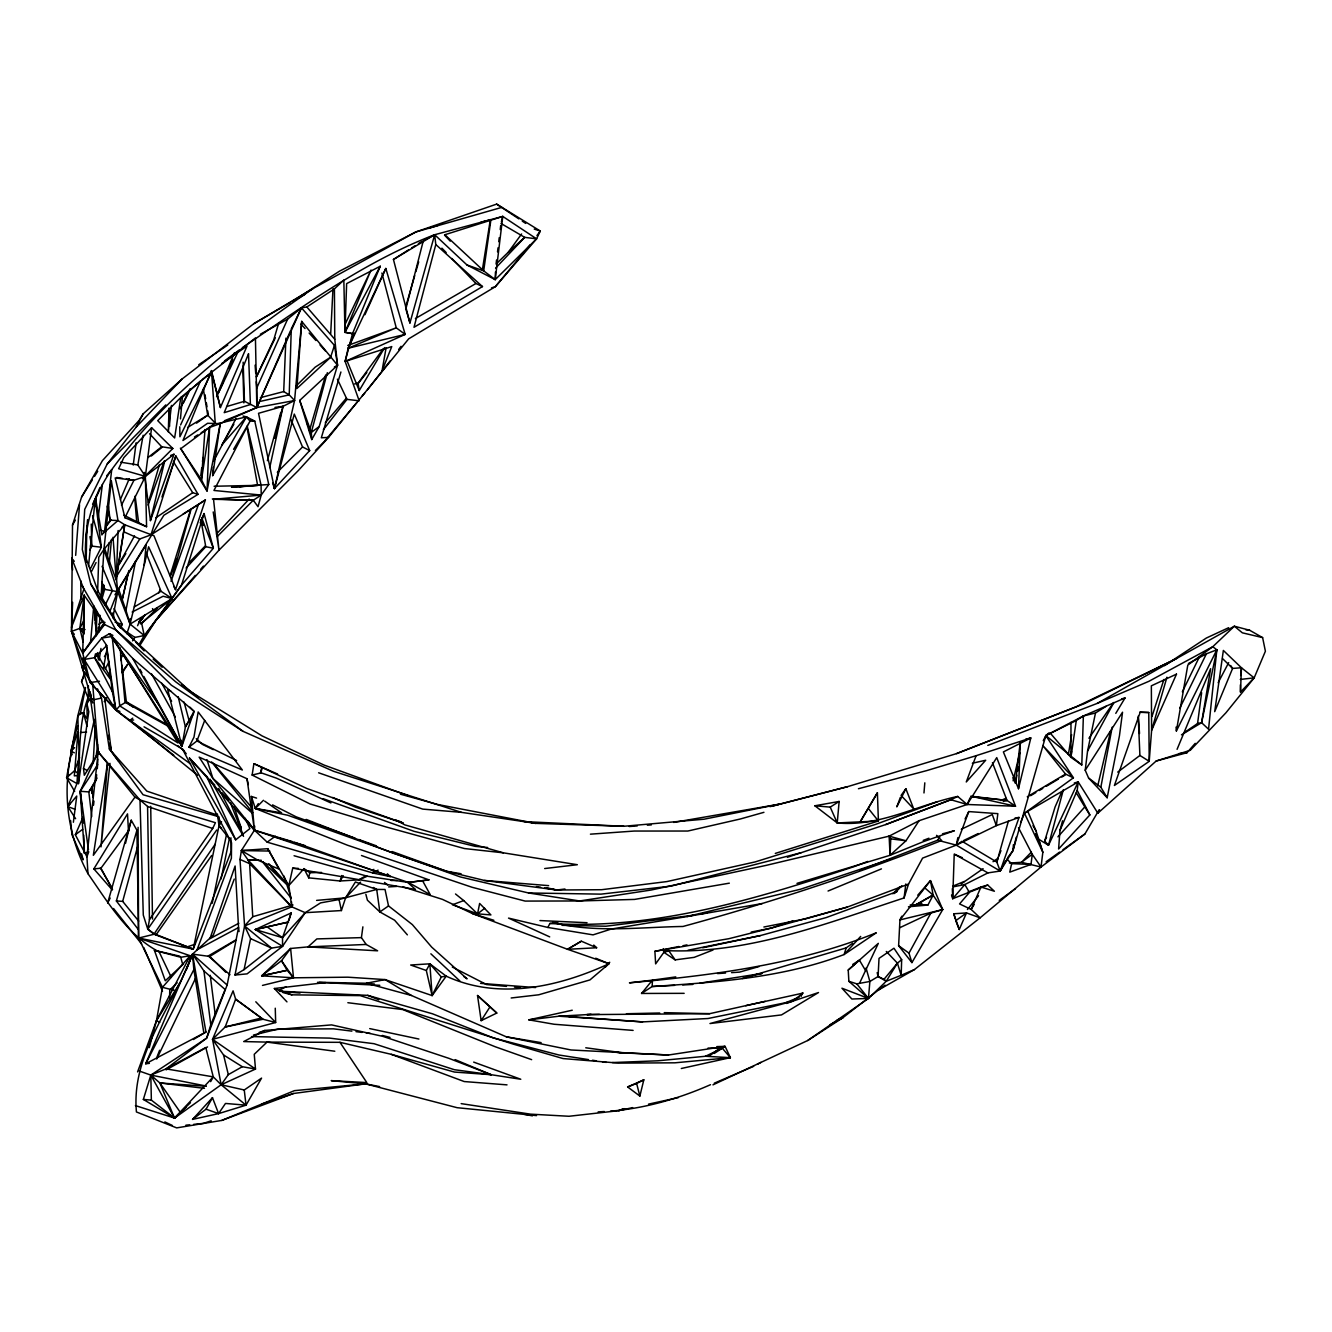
<?xml version="1.0" encoding="UTF-8"?>
<svg xmlns="http://www.w3.org/2000/svg" width="1332" height="1332" viewBox="0 0 1332 1332"><rect width="100%" height="100%" fill="white"/><g stroke="black" fill="none" stroke-linecap="round" stroke-linejoin="round"><path stroke-width="1.5" d="M1115.783 713.369L1125.041 697.985L1083.366 715.983L1081.8 764.951L1070.928 757.342L1070.978 722.344M145.438 634.848L156.011 620.262L218.997 550.149L298.152 470.729L328.571 437.395L408.641 338.861L495.304 286.713L536.563 238.828L540.293 231.019L496.653 204.112L415.884 231.935L313.236 288.428L253.746 323.743L182.101 378.987L143.157 413.852L138.978 420.529L102.414 460.656L81.602 497.036L72.511 525.024L71.512 631.418L92.757 703.046M85.914 562.121C82.95 528.987 92.574 496.719 111.721 469.647C165.384 395.621 238.644 339.876 313.236 288.428M84.199 633.982L84.166 595.221L104.595 624.542L115.867 629.986L175.691 681.817L243.057 731.351L333.599 771.311L461.372 812.337L535.697 823.376L623.859 826.273L703.995 819.213L780.036 804.045L847.518 786.679L956.559 753.612L1084.481 703.596L1176.705 658.441L1234.364 626.207L1249.649 630.252L1262.619 637.612L1265.4 651.231L1254.161 677.871L1225.906 712.82L1190.275 750.282L1156.193 761.005L1097.851 813.186L1078.204 781.917L1074.275 783M917.748 895.187L930.452 880.602L942.723 909.573L911.921 962.603L898.617 945.687L899.949 919.913L901.814 916.2M86.164 562.121L86.863 525.674M98.218 631.301L98.302 627.139M169.597 997.968L169.747 989.992L177.156 982.783M78.305 733.782L77.805 715.833L84.782 688.627M126.84 633.699L130.086 624.109L130.22 618.548M74.276 561.288L71.745 558.358L83.833 589.127L71.462 627.372L84.166 595.221L82.734 653.163L90.16 682.517L115.951 710.206L190.593 763.969M859.739 982.866L878.321 943.356L848.218 970.046L848.867 981.301L856.776 983.832L869.863 981.484L878.071 976.523L879.02 958.374L893.955 948.234L901.664 959.673L901.181 975.274L886.23 981.251L868.464 998.451L807.708 1040.508L712.953 1084.864M171.295 977.405L159.191 951.93C127.606 935.497 107.859 902.247 87.979 873.709C64.569 830.252 60.273 778.071 77.972 731.801L74.326 775.89L77.489 775.507M96.936 612.37L96.403 628.687L95.321 622.727M97.619 591.957L98.751 557.259L103.913 549.4L124.758 524.775L153.963 535.73L175.541 589.693L205.394 499.933L150.982 534.865L139.777 538.977L116.317 576.856L117.732 591.691L130.086 624.109L144.239 635.53L139.077 644.505M169.047 408.075L168.298 431.851L171.462 405.428M242.407 347.635C303.846 305.977 364.835 261.388 434.665 234.732L467.033 265.018L495.204 279.637L495.454 271.978M344.655 325.175L371.012 270.063L344.921 332.384L352.53 333.649L344.955 332.217L346.636 283.616L380.253 266.233L352.53 333.649L345.138 361.438L359.19 400.799L346.986 399.367L337.396 379.154M967.831 892.174L980.985 887.012L994.388 891.241L987.711 885.047L952.713 898.667L954.228 854.112L987.928 872.893L1000.182 871.045L1013.003 850.549L1045.836 735.58L1048.983 732.9M97.303 768.664L97.902 759.19M118.098 530.536L116.267 579.92L104.812 549.134L103.913 549.4L100.982 598.817M72.627 602.314L71.512 631.418L90.16 682.517L99.467 681.268M90.26 691.974C77.822 720.845 80.136 753.179 78.422 783.865L88.794 711.754L86.88 703.679L90.759 697.951L90.992 694.105M1222.543 658.574L1232.6 668.414L1241.441 667.765L1254.161 677.871L1240.492 692.057L1241.441 667.765L1223.359 650.449L1214.701 711.654L1232.6 668.414L1230.651 665.517M1018.497 788.727L1030.818 737.961L1003.379 751.931L1018.497 788.727L1020.362 742.507M272.594 482.9L274.459 488.578L294.572 400.516L289.227 394.855L283.699 391.591L285.93 338.128M796.986 883.366L890.059 855.294L890.758 838.86L889.127 836.146L766.033 865.4L651.148 890.026L579.603 900.965L525.141 901.081L472.028 887.262L347.386 845.187L255.294 808.474L251.415 796.453L256.577 798.101M88.262 701.015L88.395 685.614M91.825 793.456L92.141 787.345L95.022 781.917M330.702 333.683L332.967 288.894M93.14 763.086L95.271 725.973M99.034 631.768L100 615.301M254.695 826.09L254.445 830.186L241.392 850.549L239.993 859.423L244.589 925.94L235.015 975.024L247.103 973.858L282.534 946.336L305.211 912.686L320.562 902.896L339.061 899.516L376.706 889.443L385.031 889.476L388.528 905.927L412.354 924.608L431.685 947.119L467.049 978.837L463.669 976.456M75.608 818.697L67.815 806.593L76.923 783.566L79.154 750.932L77.972 731.801M204.978 429.537L201.482 479.786L207.043 491.008L220.23 423.609L256.843 407.542L294.572 400.516L301.715 321.378L337.545 365.251L319.18 426.573L311.738 439.56L299.717 400.416L337.545 365.251L334.782 339.26L334.415 288.894L343.839 280.053L344.955 332.217M301.715 321.378L296.886 388.528L330.919 356.993L315.168 367.166L296.004 386.08M1007.725 857.575L1013.003 850.549L1013.436 844.605M1062.553 820.795L1059.939 830.552L1058.607 849L1089.859 814.934L1077.222 790.409L1078.204 781.917L1024.475 813.236L1020.745 822.294M75.674 555.361L79.52 504.761M212.337 498.934L253.28 500.249L258.025 506.676L261.222 495.071L268.764 484.515L254.762 421.112L246.453 416.849L212.687 475.624L213.353 467.349M213.853 461.122L214.186 456.993M856.776 983.832L868.464 998.451L841.941 988.211L851.864 999.017L868.464 998.451L869.863 981.484L866.066 967.998M923.975 792.956L924.808 782.833M85.065 629.57L79.853 628.354L71.512 631.418L82.734 653.163L90.626 641.658L93.773 605.877M180.469 418.897L182.367 397.236L200.616 380.835L180.619 424.941M877.405 792.773L859.989 822.21L877.405 792.773L878.404 820.995L837.229 822.943L839.143 801.448L814.868 805.777L837.229 822.943C879.719 827.005 917.182 804.911 957.691 796.436L967.149 804.495L1015.517 806.226L996.736 757.625L967.149 804.495L919.063 820.712L889.127 836.146L890.059 855.294L923.309 841.691L954.378 830.735L942.507 833.799M95.105 620.212L96.204 610.522M109.291 563.469L111.488 539.244M85.864 538.095L87.579 519.647M200.2 522.91L204.079 513.569L213.353 548.235L181.518 585.064L172.078 598.584L130.086 624.109L144.156 565.268L146.137 544.955L118.631 589.177L109.74 611.854M88.561 565.85L95.221 498.751L92.574 504.279M1240.675 675.54L1241.441 667.765M93.54 805.177L93.956 801.115M96.037 780.835L96.67 774.758M1050.332 733.199L1070.928 757.342L1071.544 751.281M987.778 745.42L1097.252 703.396L1148.917 681.301L1212.769 646.719L1216.849 649.8L1208.54 729.203L1201.597 722.677L1197.568 723.526L1184.248 732.633M109.99 763.353L100.999 846.902L107.476 763.303L98.168 751.964L89.194 690.043M95.205 502.58L95.871 496.386M113.02 537.279L116.267 579.92L124.758 524.775L117.982 520.529L111.339 480.919L103.913 549.4L117.732 591.691L112.82 617.931M379.603 1086.596L365.551 1083.848L293.506 1093.489L221.761 1120.428L176.673 1127.888L136.43 1111.954C130.986 1053.778 173.51 1006.01 192.524 954.145L213.336 935.047L234.249 879.087M99.933 487.545L95.504 498.168L101.898 534.915L104.529 531.335L111.721 469.647L106.66 475.824M1012.869 777.588L1015.467 783.233L1020.195 742.523M173.759 755.244L118.415 712.071L95.022 687.645L82.767 669.963L83.217 666.15M496.07 264.069L496.553 260.006M497.535 251.881L498.018 247.819M498.751 241.725L499.234 237.662M500.216 229.537L500.699 225.474M495.204 279.637L536.563 238.828L502.763 216.417L444.855 234.748L483.683 270.862L495.204 279.637L502.763 216.417L434.665 234.732L424.991 239.66M807.708 1040.508L842.773 1017.798L878.404 990.059L914.451 969.563L980.102 917.831L1041.025 867.032L1042.839 852.28L1036.03 830.918L1027.788 811.305M1085.214 770.246L1122.543 712.204L1119.446 735.797L1107.175 797.735L1088.61 778.071L1085.214 770.246L1087.578 750.982L1095.487 712.986L1106.026 706.36M200.749 475.79L201.765 467.665M202.514 461.555L203.03 457.492M97.985 519.164L102.364 484.548M662.886 950.449C746.37 955.111 826.106 923.476 904.078 897.934L905.827 883.965M73.377 822.26L76.74 796.037L67.815 806.593L75.225 809.357M133.25 465.068L136.114 442.79M144.339 472.394L150.433 520.596L173.993 454.245L145.371 476.373L133.949 480.269L115.185 477.922L124.925 517.732L146.587 526.723L145.371 476.373L151.598 427.705L172.827 448.468L142.474 478.754M1006.676 858.99L1011.654 863.652L1009.756 872.144L1030.985 864.418L1032.283 854.345L1018.514 827.738M84.166 595.221L79.853 628.354L83.1 641.941M96.087 756.792L97.669 744.555M1197.568 723.526L1201.631 692.74M107.343 556.726L109.224 542.574M595.704 958.224L608.99 963.735C558.591 986.995 498.767 1000.415 446.22 976.173L432.117 995.57L385.065 979.586L347.835 977.188L293.506 977.805L261.655 975.84L290.609 948.467L308.042 946.886L377.622 950.815L366.183 944.455L361.422 937.628L362.887 926.839M212.687 475.624L220.23 423.609L207.576 423.293L182.967 440.509L211.488 370.612L220.413 407.542L247.019 346.054L221.645 363.603M1070.928 757.342L1076.289 720.512L1083.366 715.983L1095.487 712.986M99.101 660.422L100.949 648.434M189.577 959.49L190.16 955.727L138.595 938.061L136.93 830.236L131.235 820.196L107.659 903.029L110.173 898.034M544.671 868.547L577.339 864.718L503.363 852.83L464.368 848.534L386.13 826.972L310.073 803.979L252.131 775.058L253.896 763.686L277.589 774.058M74.659 791.375L66.6 777.722L77.805 715.833L82.184 712.653M90.593 700.399L91.225 696.436M482.334 270.13L490.109 221.062M102.298 593.19L103.596 585.031L104.579 588.91M116.633 574.841L124.758 524.775L122.094 527.072M1068.381 754.511L1071.627 734.631M1181.451 734.848L1201.597 722.677L1210.638 668.714L1177.072 749.333M1188.41 663.519L1206.376 653.829L1216.849 649.8L1176.389 731.002L1187.794 665.101L1212.769 646.719L1234.364 626.207L1242.34 632.817L1262.619 637.612M83.367 649.483L82.734 653.163L104.595 624.542L82.201 585.963M386.08 347.868L382.068 370.762L391.758 346.586L345.138 361.438L348.168 348.235L354.412 333.15M230.902 837.778L231.185 851.315L193.24 949.117L154.096 934.248L147.769 929.17L149.45 919.629L147.569 806.459L139.993 799.949L98.168 751.964L92.674 683.899M124.925 517.732L145.371 476.373L137.829 464.951L143.157 435.248M1015.467 783.233L1016.915 775.174M1017.648 771.145L1018.381 767.115M119.863 711.371L115.951 710.206L84.149 659.457L101.748 638.078L109.474 633.682L181.901 746.203L185.398 726.922L194.072 711.388L189.976 707.192M103.363 668.398L107.143 648.218M1107.175 797.735L1100.848 787.245L1112.187 727.155M130.086 624.109L125.957 610.322L135.631 560.889M86.88 703.679L87.229 719.113L83.583 713.536L80.386 713.386L85.514 687.512M139.211 1071.011L150.816 1075.091L166.05 1068.88L206.66 1038.144L227.139 985.047L238.545 927.538L235.115 866L209.94 938.71L238.828 923.226M477.555 913.852L479.637 903.462L490.909 914.918L477.555 913.852L452.447 904.778L463.719 900.582L477.555 913.852L484.698 908.274M373.809 869.33L373.06 873.043L390.293 876.573L387.329 873.792M221.079 878.953L229.337 838.794M138.095 827.322L138.595 938.061L193.24 949.117L219.014 825.74L218.964 816.816M212.204 903.296L226.407 835.047M1201.597 722.677L1216.849 649.8M235.015 975.024L244.072 969.613L250.583 938.627L244.589 925.94L252.747 916.732L293.023 904.961M361.488 855.51L428.937 879.853L408.375 882.433L367.266 876.223L358.874 879.853L340.076 880.985L308.708 877.855L309.79 872.743L304.012 868.631L288.828 885.514L291.758 906.826L305.211 912.686L341.408 910.555L345.604 897.818L355.394 881.984L376.706 889.443L379.853 911.937L394.605 920.212L407.376 934.864M101.082 596.769L103.596 585.031L104.629 589.36L101.831 599.35M904.078 897.934L908.524 884.082L922.593 858.108L956.259 845.137L957.874 837.645M110.04 486.913L111.339 480.919M269.747 467.582L283.083 406.327L294.572 400.516M99.234 751.664L84.316 775.257L83.5 768.497L94.356 719.413M95.488 653.812L94.622 657.708L112.404 691.824L115.951 710.206L119.73 705.86L126.374 701.897L166.284 724.192M122.044 600.782L128.838 570.579M298.368 868.397L292.724 868.164L288.828 885.514L267.749 848.7L241.392 850.549L248.168 860.089L291.758 906.826L244.589 925.94L271.512 948.101L282.534 946.336L282.534 937.678L291.192 912.919L255.311 929.553L282.534 946.336M122.494 598.268L127.939 574.308M274.758 438.378L282.933 406.46M1097.768 785.697L1110.572 731.285M1013.119 780.802L1019.746 752.83M150.433 520.596L164.669 461.155M144.156 565.268L148.601 546.803L172.078 598.584L144.239 635.53L134.865 637.429L132.551 640.858M252.131 775.058L260.656 772.993L261.388 768.647M1013.003 850.549L1016.216 837.245M125.491 843.406L131.235 820.196M639.86 1096.069L643.822 1079.836L627.638 1086.962L639.86 1096.069L636.629 1083.449L643.822 1079.836M340.909 371.994L321.328 437.795L328.571 437.395M423.376 240.493L405.844 308.974L409.94 322.977L434.665 234.732L393.44 259.474L409.94 322.977M138.695 921.078L122.677 901.364L138.045 845.054M501.398 221.695L502.763 216.417M435.797 244.539L414.002 327.289L482.484 286.58L435.797 244.539L434.665 234.732M72.228 754.678L70.779 751.198L77.589 725.624M149.267 1047.635L156.46 1020.678L162.454 987.328L190.16 955.727L180.769 957.275L154.395 950.315L165.285 980.768L183.466 964.002M1063.369 789.676L1048.5 845.271L1038.311 838.977L1035.597 833.549M311.738 439.56L311.305 432.4L327.339 372.694M190.826 510.123L171.045 581.351L198.451 504.445L205.394 499.933M267.366 460.689L280.819 412.287M1008.474 820.845L996.836 862.104L1000.182 871.045L1005.743 860.705M405.611 307.176L414.702 275.657M415.834 271.711L418.681 261.871M1166.932 677.205L1151.614 730.352L1149.216 761.321L1114.401 785.48L1140.159 712.337L1148.767 712.52L1149.216 761.321L1139.909 755.46L1138.211 716.166M137.995 929.087L116.367 900.965L136.93 830.236M148.435 502.38L159.457 464.602M309.44 430.619L325.691 374.908M278.821 322.677L273.759 339.793L256.36 376.823M289.011 920.212L291.192 912.919M1078.204 781.917L1048.5 845.271L1044.688 841.025L1055.077 806.992L1061.587 792.19M473.676 1062.103L520.779 1079.253L491.192 1074.708L454.462 1072.06L391.258 1054.328L339.976 1042.323L266.999 1042.107L254.245 1054.311L255.494 1069.063L221.145 1084.764L174.542 1118.081L143.356 1099.433L150.816 1075.091L206.66 1038.144L210.789 1024.808L225.141 989.526L203.946 970.978L192.524 954.145L145.688 1063.768L149.384 1063.352M170.113 575.607L190.426 510.156M852.597 943.306L846.17 947.901L844.122 954.528C782.733 977.938 717.066 982.233 652.164 986.513L641.558 993.456L684.149 993.339M150.982 534.865L175.824 455.96L198.052 494.338L163.869 515.251L114.952 594.771M204.079 513.569L181.518 585.064L156.011 620.262L139.694 645.654M260.656 772.993L262.387 767.598M1152.014 716.4L1163.918 679.47M87.845 697.385L81.568 681.701L84.549 672.61M330.403 357.759L334.449 345.404L301.465 307.858L287.612 319.131L260.373 334.232M341.891 875.507L340.076 880.985L343.323 875.757M161.971 497.002L175.824 455.96M132.8 658.508L181.901 746.203L194.072 711.388L132.8 658.508L109.474 633.682L112.887 635.364M1015.051 818.014L1019.063 817.432L1000.182 871.045L956.259 845.137L937.578 840.209L860.239 870.229M170.529 575.874L176.79 558.474M148.102 505.094L164.219 461.022M108.491 675.69L109.907 671.844M137.579 1071.927L156.46 1020.678L190.16 955.727M956.259 845.137L968.78 811.571L997.851 813.652L996.353 825.624L956.259 845.137L962.02 841.275L996.836 862.104L997.984 858.224L993.039 861.704M229.054 368.748L232.7 359.041M1025.623 739.227L1030.818 737.961L976.106 755.71L966.266 781.984L985.697 760.239L972.36 763.236M900.382 797.352L896.802 806.876L905.86 788.727L913.719 808.924L901.098 795.454L905.86 788.727M188.944 747.202L193.989 737.129L198.168 711.971L242.357 769.996L188.944 747.202L196.92 740.958L204.712 720.429M93.789 502.447L95.221 498.751L101.332 547.252L90.459 568.631M76.923 783.566L66.6 777.722L74.492 770.795L79.57 757.642M801.115 996.386L802.53 992.756M156.643 1057.858L159.607 1050.265M998.717 856.326L1000.948 850.665M186.447 969.563L192.524 954.145L209.773 956.443L225.807 972.31M81.568 681.701L84.632 674.109M217.033 394.772L234.349 352.88M120.446 499.433L129.271 478.688M137.579 625.707L140.842 618.065M1059.939 830.552L1077.222 790.409M224.442 420.745L256.843 407.542L290.476 330.802M955.26 918.98L953.779 913.785L966.499 912.919L955.743 920.695L959.256 929.52L966.499 912.919L980.102 917.831L971.145 909.406L959.556 903.928L969.396 892.457L964.834 884.531L953.113 886.862M87.979 873.709L86.93 856.759L75.325 834.731L83.017 817.165L83.25 823.176M970.079 797.835L967.149 804.495L950.948 799.766L885.73 824.558L787.412 857.275M226.656 406.543L244.455 401.282L256.843 407.542L256.81 387.895L287.612 319.131M334.415 288.894L306.826 306.976L301.465 307.858L256.843 407.542L255.428 337.962L202.181 379.62M364.935 314.702L385.814 268.448L405.178 334.399L345.138 361.438M218.448 392.84L223.493 381.868M158.625 593.123L160.273 589.593M149.45 919.629L212.687 828.487L215.418 822.71L139.993 799.949L134.965 797.135L107.476 763.303L93.34 855.311L134.965 797.135M381.901 273.01L396.253 327.822L405.178 334.399L348.168 348.235L385.814 268.448M216.567 396.77L238.045 351.781M256.543 376.806L275.308 337.829M156.71 1059.023L195.887 977.605M301.465 307.858L291.275 328.937L289.227 394.855L259.723 401.498M1182.35 691.808L1199.566 656.543M1179.702 708.358L1206.376 653.829M180.253 408.691L190.01 388.844M432.117 995.57L441.292 976.922L446.22 976.173L429.853 963.819L410.672 965.017L426.323 970.512L432.117 995.57L429.853 963.819L441.292 976.922M1044.688 841.025L1046.519 837.345M182.101 378.987L136.247 426.989L107.193 464.019L84.715 509.357L82.318 549.5L90.759 583.932L115.867 629.986L171.345 685.181L243.057 731.351M121.462 505.228L133.949 480.269L126.29 479.004M105.028 605.361L112.354 590.742L102.064 566.3M965.067 818.997L968.78 811.571M183.3 403.13L188.778 392.257M91.608 571.345L96.071 562.537M213.636 461.138L236.064 418.431M192.524 954.145L193.856 969.596L145.688 1063.768L205.944 1032.034L192.524 954.145L227.139 985.047M1043.272 740.625L1045.836 735.58L1083.366 715.983M549.7 936.879L508.524 918.098L547.852 927.455L549.916 923.442L558.125 922.993M84.299 619.796L79.853 628.354L83.416 632.867M1097.851 813.186L1099.599 809.839M136.247 426.989L143.157 413.852M908.457 906.776L927.921 905.044L933.133 895.137L930.452 880.602L899.949 919.913L942.723 909.573L933.133 895.137L924.758 887.845M1218.147 682.717L1228.687 662.62M426.323 970.512L429.853 963.819M344.921 332.384L380.253 266.233M105.095 669.13L108.908 662.037M1087.578 750.982L1113.818 702.63M911.921 962.603L908.99 953.146L930.835 913.103L942.723 909.573M117.949 566.033L134.515 535.88M210.656 1081.634L213.27 1076.855L205.777 1047.518L166.05 1068.88L166.134 1069.862L207.526 1046.919M89.843 549.95L91.825 546.403L91.275 524.059M104.445 656.626L107.426 651.265M120.346 628.071L122.328 624.508L114.053 608.624M244.255 1089.992L246.037 1105.177L225.491 1103.445L218.581 1113.602L192.557 1119.396L206.044 1109.19L212.471 1097.668L218.581 1113.602L246.037 1105.177L261.572 1078.104L244.255 1089.992L221.145 1084.764L213.27 1076.855L166.05 1068.88M104.196 701.698L106.177 698.151M72.511 525.024L75.375 520.079M233.883 424.192L221.895 444.888L246.453 416.849L250.033 421.128L254.762 421.112L250.999 419.996M233.6 449.317L250.033 421.128L213.953 490.459L261.222 495.071L261.072 485.098L247.269 426.39M1009.323 863.053L1021.461 862.32L1041.025 867.032L1084.881 834.015L1099.033 809.989M74.342 752.796L70.779 751.198L72.744 747.868M347.269 361.355L359.257 390.526L384.632 347.635M97.02 778.104L88.828 791.907L91.708 816.599M974.175 904.445L971.145 909.406L980.985 887.012L987.711 885.047M112.204 889.859L93.856 868.88L127.522 813.885L128.488 831.418M193.523 713.669L185.398 726.922L178.172 696.669M97.752 652.613L94.622 657.708L84.149 659.457M258.291 803.629L255.294 808.474L287.812 815.267L460.306 876.939L528.554 892.973L579.603 900.965L634.565 899.416L729.337 883.166M877.189 972.593L878.071 976.523L886.23 981.251L897.418 963.136L901.664 959.673M180.153 982.483L156.46 1020.678L159.757 1022.31M119.414 563.902L125.824 553.579M104.645 701.331L106.843 697.802M122.228 673.093L127.722 664.285L121.728 672.21M81.602 497.036L92.358 479.853M94.505 476.423L97.736 471.262M481.152 1020.662L490.026 1006.792L477.522 995.504L481.152 1020.662L496.786 1013.053L490.026 1006.792M919.063 820.712L905.976 840.775L890.059 855.294M97.719 764.618L80.22 791.291L84.416 853.246L88.745 851.814L86.93 856.759L98.168 751.964L80.22 791.291L81.951 807.209M221.578 821.827L219.014 825.74L230.186 839.743M105.744 526.839L110.106 520.213L108.475 506.46M121.012 658.025L123.327 654.595M139.993 799.949L143.29 915.101L147.769 929.17L154.212 933.799L215.251 844.072M1088.943 738.244L1113.619 702.53M147.769 929.17L216.7 830.003M98.418 631.152L104.728 622.177M155.994 934.914L211.671 855.477M937.578 840.209L939.876 836.946M246.037 1105.177L221.145 1084.764L228.321 1074.624L242.307 1066.716L255.494 1069.063L212.537 1039.326L233.083 990.842L235.631 999.183L263.037 1019.263L275.674 1022.51L275.258 1008.207M496.903 263.286L508.391 252.114L521.611 233.966M354.578 383.932L358.042 383.216L383.15 348.951M536.946 235.581L540.293 231.019L534.232 229.087M93.856 868.88L100.932 868.231L128.655 830.552M390.176 360.922L367.482 389.71M398.634 349.55L401.049 346.303M90.626 641.658L104.795 622.743M67.815 806.593L70.03 803.646M144.239 635.53L141.708 623.526L157.426 607.991M323.393 429.653L346.986 399.367M894.455 893.522L901.814 885.747M66.6 777.722L69.097 774.558M357.942 383.749L366.833 372.51M107.259 524.808L111.139 519.93M138.878 622.677L145.188 614.801M967.432 909.506L978.554 895.753M641.558 993.456L652.43 980.136L675.774 976.905M356.976 402.331L324.126 441.741L315.401 450.532M362.221 396.02L364.851 392.873M530.253 244.722L495.304 286.713L491.525 287.895M878.071 976.523L883.982 979.32L897.418 963.136L886.279 951.448M140.326 621.228L142.924 618.131M325.291 422.81L346.437 398.118M951.548 894.987L952.713 898.667L964.834 884.531L987.928 872.893M156.011 620.262L195.321 575.391M200.749 569.197L203.446 566.1M1156.193 761.005L1186.995 752.713L1195.22 743.356M605.627 966.849L609.74 962.253M1057.924 836.829L1084.797 806.926L1076.256 792.773M255.311 929.553L288.478 922.044L255.311 929.553L282.534 937.678L305.211 912.686M192.557 1119.396L212.471 1097.668M860.688 936.429L844.122 954.528L876.306 932.783C797.618 964.584 713.203 975.274 629.437 982.833L652.43 980.136L652.164 986.513L674.541 985.38M186.114 568.015L205.777 546.719L200.849 519.613M151.598 427.705L123.809 457.659L118.631 468.714L145.371 476.373M274.009 484.548L274.459 488.578L294.289 414.085L309.69 450.582L274.459 488.578L258.525 413.303L283.083 406.327L274.975 407.425M216.5 533.982L249.167 499.084M135.414 1105.593L174.542 1118.081L213.27 1076.855M495.571 268.132L524.725 237.362L536.563 238.828M360.622 882.117L345.604 897.818L316.6 900.399M143.356 1099.433L151.365 1100.132L174.542 1118.081L190.459 1102.68M189.627 562.121L205.161 546.02M1031.384 852.08L1021.461 862.32L1032.283 854.345L1041.025 867.032M892.89 893.789L899.616 886.879M107.193 464.019L165.784 404.911M82.334 665.85L82.767 669.963L85.131 667.582M217.183 536.58L253.28 500.249L261.222 495.071L213.536 499.284L218.997 550.149L213.22 511.938M277.306 472.277L302.53 446.953L290.892 419.413M106.743 645.537L94.622 657.708L111.272 680.386M263.47 800.282L255.294 808.474L281.601 812.853L264.668 801.131M206.06 1086.013L150.816 1075.091L174.542 1118.081L186.18 1107.059M70.779 751.198L74.625 747.618M508.391 252.114L524.725 237.362L500.949 223.443M848.218 970.046L859.423 960.156L865.717 970.845M103.896 532.717L117.982 520.529L110.106 520.213L107.259 506.16M140.359 623.925L172.078 598.584L161.006 591.275L145.804 551.964M151.215 456.043L162.138 447.236M961.204 883.899L983.083 868.68M207.775 777.588L189.46 758.091L235.664 839.826L249.9 828.587L245.188 818.298M147.902 457.609L161.705 446.753L172.827 448.468M244.072 969.613L271.512 948.101L250.583 938.627M197.619 775.274L129.937 720.312L132.734 718.148M786.496 1003.446L792.24 1001.348L803.129 993.073L745.704 1005.693M709.523 1055.843L720.995 1047.268M1117.698 772.11L1139.909 755.46M182.367 397.236L180.802 397.469L174.642 437.962L157.742 420.662L180.802 397.469L211.572 372.344L215.251 423.043L180.786 448.684L207.043 491.008L209.59 427.489L220.23 423.609M224.509 360.939L239.161 350.066M878.404 990.059L885.047 985.131M306.943 422.993L311.305 432.4L319.18 426.573M75.325 834.731L82.684 829.303M189.46 758.091L254.445 830.186L267.199 842.174L275.291 836.213M1164.518 665.634L1206.326 638.045L1228.67 627.688M999.25 900.382L1015.5 888.677M1046.136 861.754L1059.606 852.097M1062.986 849.699L1084.881 834.015M196.537 423.143L208.358 414.785L207.675 410.772M388.528 905.927L379.853 911.937L367.416 900.199L365.867 894.305M155.911 517.765L192.707 492.69L198.052 494.338M198.734 364.752L227.772 345.021M714.252 1053.446L725.107 1046.369L730.369 1057.658L681.318 1068.497M852.73 964.435L859.423 960.156M814.868 805.777L830.219 807.125L839.143 801.448M393.44 259.474L408.408 249.983M411.738 247.869L415.051 245.754M418.381 243.656L421.711 241.542M208.358 414.785L187.629 427.439M98.834 624.242L103.63 621.195M194.422 437.013L197.785 434.898M201.165 432.783L209.59 427.489L201.482 479.786L180.369 448.201M183.133 514.069L198.451 504.445M209.773 956.443L235.697 940.459M193.373 1039.509L205.944 1032.034M1030.618 795.687L1035.83 792.573M1039.293 790.509L1042.773 788.427M1046.236 786.346L1058.391 779.087M1061.87 777.022L1065.334 774.941M511.172 997.984L538.744 994.788L589.943 979.919L608.99 963.735L567.532 949.3L581.268 941.158L596.636 947.768L567.532 949.3L472.427 913.569L442.474 899.383L402.614 886.712M1027.288 796.752L1065.55 774.075L1073.426 777.805L1024.475 813.236L1042.839 852.28L1038.311 838.977M134.382 606.876L161.006 591.275M236.347 939.643L208.275 955.96L229.986 974.724M567.532 949.3L581.351 941.274M253.746 323.743L290.476 302.431M415.384 318.548L475.94 283.5L482.484 286.58M358.874 879.853L365.284 876.14M378.072 870.146L373.06 873.043L267.199 842.174M910.106 905.044L916.2 904.644L932.217 895.37M1097.252 703.396L1176.705 658.441M334.315 367.066L337.545 365.251L334.449 345.404M927.921 905.044L916.2 904.644L933.133 895.137M304.778 294.505L292.224 301.415L339.56 271.145L415.884 231.935L501.864 207.359M753.646 1066.333L714.268 1083.182M757.275 1064.351L760.922 1062.37M830.052 1024.724L842.773 1017.798L837.129 1020.179M251.532 1036.596L329.637 1038.111L374.026 1043.705L454.345 1069.696L491.192 1074.708L448.934 1058.357L383.05 1036.429L331.568 1024.891L264.868 1030.452L243.689 1041.574L266.999 1042.107L334.815 1051.231M132.168 612.054L163.103 596.237L172.078 598.584M279.204 990.242L286.23 986.679M1065.55 774.075L1042.823 745.57L1073.426 777.805L1045.836 735.58L1076.289 720.512M950.948 799.766L957.691 796.436M963.835 840.409L978.287 833.532M612.42 1062.553L657.758 1060.805L705.444 1056.276L722.31 1048.234L730.369 1057.658L674.891 1062.819L618.631 1063.102L563.12 1058.574L513.486 1044.188L360.223 995.637L291.891 994.837L282.867 992.523M837.195 1020.462L842.773 1017.798M961.304 829.287L992.273 814.551L996.353 825.624L1019.063 817.432M1169.563 661.987L1076.173 706.793L956.559 753.612M899.799 927.705L930.835 913.103M1000.715 800.549L1005.893 798.284M914.451 969.563L901.181 975.274L897.418 963.136M348.168 348.235L396.253 327.822L347.769 345.488M622.543 1109.057L618.714 1110.672L569.014 1116.266L530.502 1114.151L461.172 1103.629M828.054 891.025L881.451 868.864M221.761 1120.428L294.439 1090.658L365.551 1083.848L457.109 1107.691L536.53 1115.6M952.963 886.096L964.268 881.468M784.182 1003.329L799.233 997.168M610.489 1111.154C645.021 1108.407 678.87 1098.667 710.489 1084.698M713.036 949.999L694.188 957.358L675.174 959.873L663.869 952.33L663.219 948.634M627.638 1086.962L636.629 1083.449M885.73 824.558L951.681 799.283M867.848 861.404L854.495 866.483C756.576 898.884 654.212 930.252 549.916 923.442M923.209 840.409L928.937 838.228M763.869 927.022L806.176 918.697L847.152 907.142L908.524 884.082M937.295 801.747L875.257 824.508L755.144 861.921L666.949 881.568L601.581 889.709L556.859 890.009L484.448 880.452L446.836 871.344L393.44 853.296L306.227 819.43M897.302 891.508L826.29 917.548L760.306 935.597L702.763 947.785M170.646 455.427L173.993 454.245M259.057 1032.483L264.868 1030.452M624.542 1108.64L618.714 1110.672L632.633 1107.608M792.24 1001.348L818.514 992.54L781.501 1014.917L709.973 1023.542L792.24 1001.348L707.991 1018.514L642.54 1021.894L558.907 1016.216L528.854 1019.846L554.129 1024.258L633.116 1030.402M891.008 859.04L800.615 889.21L687.029 916.566L611.271 929.053L593.056 934.864L547.852 927.455M194.888 944.305L187.362 946.819L181.535 945.67M792.856 920.878L771.311 928.054L728.787 938.71L654.894 951.314L655.644 963.885L663.869 952.33L668.864 950.931L675.174 959.873M211.189 1120.795L203.346 1123.392L193.639 1124.391M262.154 1103.895L293.506 1093.489M552.547 922.41C595.004 933.199 639.71 927.155 682.983 926.473C770.728 902.547 857.109 874.025 941.641 840.475L936.562 835.331M775.291 853.412L878.404 820.995L868.347 808.474M428.338 228.371L437.995 225.408M846.17 947.901L742.374 978.504M976.106 755.71L926.806 770.579L858.424 788.727M759.073 966.566L739.56 972.11L731.568 972.643M763.935 812.32L740.359 818.98L687.828 831.035L634.198 831.051L590.426 834.165M1121.627 698.934L1125.041 697.985M847.152 907.142L771.311 928.054L751.231 932.067M260.339 397.669L283.699 391.591M769.996 806.659L780.036 804.045L673.642 822.427M771.694 806.326L847.518 786.679M801.098 852.713L670.945 886.13L600.982 894.138L528.554 892.973M1003.296 801.431L1007.042 800.465L1015.517 806.226L970.812 796.17L1007.042 800.465L992.44 762.687M481.085 222.111L490.925 219.614L483.683 270.862L467.033 265.018M154.096 934.248L138.595 938.061L162.454 987.328L174.475 990.392M260.939 1018.131L225.191 1026.972L212.537 1039.326L221.145 1084.764M262.487 985.414L293.506 977.805L290.609 948.467L281.502 960.722L261.655 975.84L287.196 970.295L293.506 977.805L281.502 960.722L287.196 970.295L263.486 975.374M253.43 1035.064L277.472 1029.22L333.483 1028.837L351.881 1031.134M218.798 423.376L246.453 416.849L243.057 416.067M916.2 904.644L921.927 903.329M528.854 1019.846L572.244 1010.222M558.907 1016.216L586.896 1014.618L709.623 1013.685L765.217 1001.348M648.551 1104.128L678.388 1097.585M216.966 816.233L143.057 794.738L109.341 748.934L101.482 698.068L94.156 699.65L90.759 697.951M751.831 975.673L761.987 973.542M688.061 950.232L760.306 935.597M654.894 951.314L678.987 946.503M683 945.703L687.012 944.888M562.121 925.324L605.894 926.223L695.071 915.051M699.084 914.301L707.109 912.803M687.029 916.566L762.204 903.562M80.386 713.386L84.049 712.803M700.049 983.133L762.021 973.426M319.347 982.317L366.433 983.249L385.065 979.586L411.438 995.487L506.41 1036.862L571.062 1049.982L668.498 1055.011L725.107 1046.369L716.816 1046.602M248.301 784.581L246.986 778.721L199.151 757.125L212.887 778.404L254.445 830.186L408.375 882.433L428.937 879.853M544.638 887.944L556.859 890.009L564.968 889.01M286.963 1001.88L274.359 988.511L325.507 982.583M1178.853 753.646L1186.995 752.713M1240.275 679.437L1254.161 677.871M185.881 1125.19L189.76 1124.791M129.937 720.312L133.616 720.013M80.436 732.55L86.58 732.051M590.992 1014.285L586.896 1014.618L599.383 1014.335M239.41 486.813L251.532 485.847M261.072 485.098L231.502 487.129L268.764 484.515M629.187 826.523L637.245 825.923M647.319 825.191L651.348 824.891M717.548 973.575L725.557 973.043M388.628 886.912L396.72 886.413M598.168 1111.904L604.328 1111.537M682.683 984.964L692.84 984.448M366.183 944.455L308.042 946.886L316.85 938.91L361.422 937.628M309.79 872.743L321.545 872.443M626.423 1013.735L659.706 1013.003M214.102 486.247L257.609 485.364L246.853 426.423M391.042 880.485L397.186 880.452M708.041 1048.068L722.31 1048.234M252.747 916.732L249.617 863.652L248.168 860.089L257.859 860.222L278.821 869.013L267.749 848.7M248.168 860.089L261.322 860.289M269.78 851.065L241.392 850.549L257.859 860.222M664.252 1012.653L709.623 1013.685M213.536 499.284L253.28 500.249M1011.654 863.652L1030.985 864.418M623.859 826.273L524.042 821.611M539.943 920.562L587.046 922.71M1139.826 712.104L1148.767 712.52M588.544 1059.623L558.891 1054.994L493.456 1037.961L432.45 1013.785L367.699 995.354L279.504 991.224L283.616 991.657M668.498 1055.011L623.06 1052.879L585.764 1047.784M317.532 982.317L379.786 985.314M705.444 1056.276L730.369 1057.658M535.547 987.561L480.552 983.366M116.367 900.965L122.677 901.364M151.365 1100.132L150.816 1075.091L159.873 1082.966L206.027 1086.263M568.631 1016.516L642.54 1021.894M507.026 1084.864L464.219 1081.551L391.258 1054.328M484.448 880.452L548.618 885.63M461.372 812.337L422.744 809.107L318.631 772.793M531.701 823.043L535.697 823.376L437.196 804.378L400.499 794.205M287.712 992.007L300.033 993.056M90.459 545.937L101.332 547.252L92.574 515.75M487.629 847.502L475.208 846.353L414.085 831.335L323.043 798.667M506.493 986.396L486.563 984.564L452.314 967.049M514.468 987.129L520.446 987.678M365.551 1083.848L331.202 1080.635L366.816 1082.583L339.976 1042.323M374.392 984.032L366.433 983.249L411.438 995.487M971.311 796.636L1007.042 800.465M174.542 1118.081L159.873 1082.966L204.479 1088.344M1245.836 629.786L1249.649 630.252M890.758 838.86L905.976 840.775L889.127 836.146M347.852 1002.713L402.747 1009.556L495.437 1046.835L531.651 1059.656M355.977 1031.651L362.104 1032.417M366.2 1032.933L370.296 1033.432M592.49 1060.239L596.436 1060.855M602.364 1061.787L606.326 1062.403M120.679 462.187L137.829 464.951M292.724 868.164L415.501 889.443L406.826 881.701M116.716 477.439L122.461 478.388M506.41 1036.862L541.125 1042.623M461.105 873.759L446.836 871.344L392.074 851.531M536.48 886.563L540.559 887.245M117.732 591.691L104.629 589.36L101.748 581.601M613.719 1051.764L621.828 1053.212M524.375 1114.351L532.417 1115.85M205.777 546.719L213.353 548.235L201.648 517.615M369.73 1028.604L418.914 1039.043M546.736 887.778L556.859 890.009M154.395 950.315L179.77 956.16M100.616 530.336L104.529 531.335M382.334 1035.447L390.043 1037.428M294.072 855.743L367.266 876.223M503.363 852.83L404.845 824.891L395.87 819.896M275.341 837.029L305.111 845.604M292.524 841.658L254.445 830.186L247.752 821.111M472.427 913.569L493.906 920.312M115.068 622.161L122.328 624.508M399.4 821.195L402.98 823.026L355.478 807.175L332.667 797.485M217.482 815.101L146.836 791.125L109.341 748.934M147.569 806.459L212.687 828.487M260.439 772.577L276.44 778.154L330.902 802.946M206.044 1109.19L218.581 1113.602M402.98 823.026L306.81 788.477L253.896 763.686M294.439 842.24L390.293 876.573M354.911 838.094L296.237 816.866L272.577 804.894M358.824 839.51L376.423 845.87M274.359 988.511L291.891 994.837M408.258 795.753L323.992 765.034L262.054 735.897L190.309 691.475L118.814 626.04L90.759 583.932M193.24 949.117L154.212 933.799M367.699 995.354L378.804 999.766M455.111 1059.623L491.192 1074.708M954.778 854.395L962.287 857.675M239.993 859.423L249.617 863.652L291.758 906.826L291.508 901.764M123.993 531.884L139.777 538.977M164.868 1121.927L172.361 1125.49M213.27 749.65L202.381 744.355L196.287 738.694M171.045 691.358L167.715 689.71L181.901 746.203L143.839 676.456M196.92 740.958L236.613 760.539M123.976 515.218L146.587 526.723M302.53 446.953L309.69 450.582M83.5 768.497L87.113 770.462M167.982 726.09L124.992 702.247L120.146 647.835M408.375 882.433L430.253 894.688L422.81 881.201M144.039 726.806L182.484 749.034L186.23 753.762M373.426 887.495L376.706 889.443M255.794 1001.781L275.674 1022.51L212.537 1039.326L223.56 1054.961L242.307 1066.716M496.653 204.112L518.864 218.881M522.277 221.145L525.707 223.41M127.073 632.151L134.865 637.429M267.549 927.205L282.534 937.678M74.492 770.795L77.572 772.96M898.617 945.687L908.99 953.146M1088.61 778.071L1100.848 787.245M181.935 684.681L198.085 697.019M384.498 882.433L387.695 884.947M132.834 707.009L126.374 701.897L121.828 665.068M1045.836 735.58L1081.8 764.951M139.044 621.395L141.708 623.526M177.922 745.77L184.266 750.848M455.511 893.972L463.719 900.582M883.982 979.32L886.23 981.251M848.867 981.301L868.464 998.451M252.281 813.169L212.887 778.404L206.959 759.656M153.147 659.074L162.171 667.232M477.522 995.504L496.786 1013.053M221.612 828.171L219.014 825.74L217.349 813.935M430.869 953.812L459.906 981.001M593.756 945.054L596.636 947.768M262.787 861.704L286.48 884.265M74.309 634.232L71.512 631.418L73.443 634.681M441.924 248.168L446.187 252.58M451.848 258.475L475.94 283.5M215.251 423.043L207.709 415.201L203.363 389.127M133.1 639.377L116.55 622.111L97.969 591.108L85.964 558.075L86.081 562.004M135.864 642.257L144.139 650.898M444.522 235.131L450.249 241.142M210.589 780.585L214.818 785.081M221.861 792.59L228.904 800.082M149.584 433.733L161.705 446.753M268.781 863.719L286.963 883.566M300.965 324.059L305.045 328.554M309.124 333.05L315.934 340.526M320.03 345.021L325.474 351.015M270.829 866.699L282.884 880.402M213.22 763.253L252.031 807.791M306.826 306.976L334.782 339.26M141.658 944.055L113.536 908.507M211.621 761.954L252.73 812.67M262.57 861.887L291.325 898.401L283.982 876.056M109.907 743.239L111.305 751.115L118.581 761.155M109.474 633.682L159.041 705.028M159.873 1082.966L180.203 1112.187M113.803 704.462L115.951 710.206L106.394 645.038L101.748 638.078L112.154 636.463L119.73 705.86L178.038 743.006L113.237 638.211M119.913 627.305L116.55 622.111L118.481 625.574M1084.797 806.926L1089.859 814.934M173.41 461.738L192.707 492.69M209.923 779.137L243.54 836.346L218.598 788.427M100.35 867.931L111.422 886.946M1032.999 825.673L1036.03 830.918M96.936 653.596L109.923 676.19M152.481 608.624L154.412 612.004M151.582 673.975L175.358 716.982M161.805 683.299L171.612 701.298M100.932 868.231L112.537 889.593M173.743 586.346L175.541 589.693M140.026 669.33L141.941 672.893M182.484 749.034L231.552 842.84L231.385 858.308L197.086 949.733L238.545 927.538L239.061 931.551M304.012 868.631L308.708 877.855M237.612 820.196L241.142 827.738L241.192 830.902M206.477 776.14L235.664 839.826M830.219 807.125L837.229 822.943M97.502 688.877L101.482 698.068M143.773 947.552L162.504 991.258M243.223 835.097L230.386 802.78M299.717 400.416L311.305 432.4M953.779 913.785L959.256 929.52M118.631 589.177L125.957 610.322M234.032 806.709L241.142 827.738M201.582 519.68L203.18 525.524M83.583 713.536L87.113 726.373M184.082 702.097L189.46 721.961M180.769 957.275L182.634 964.251M96.97 653.629L98.401 659.307M82.684 657.941L84.632 665.65M220.413 407.542L211.572 372.344L179.903 436.763L179.787 426.773M81.618 853.862L83.084 859.823L71.945 834.748L70.613 820.512M223.56 1054.961L228.321 1074.624M112.937 612.803L114.635 620.296M339.061 899.516L341.408 910.555M89.927 536.663L91.825 546.403M108.508 735.347L109.207 739.293M204.995 394.738L205.661 398.751M206.343 402.764L207.009 406.776M358.042 383.216L359.257 390.526M193.856 969.596L203.863 1033.166M246.986 778.721L254.445 830.186L251.415 796.453M88.461 849.799L80.22 791.291L88.828 791.907L92.141 787.345L92.957 797.502M135.131 496.103L138.645 522.627M106.394 645.038L112.404 691.824M210.256 975.34L215.085 1013.652M203.946 970.978L210.789 1024.808M120.579 654.845L121.329 660.972M104.745 698.068L111.305 751.115M181.202 740.192L181.901 746.203M1139.526 733.499L1138.427 717.598M82.351 665.983L82.767 669.963M1176.056 727.122L1176.389 731.002M134.882 499.833L136.763 522.377M94.272 607.875L96.437 635.697M211.488 370.612L211.788 374.592M255.111 365.151L255.727 373.41M256.343 381.685L256.81 387.895M71.745 558.358L72.594 569.946M95.671 616.35L96.653 633.965M242.807 366.317L243.873 402.897M83.716 835.214L84.416 853.246M95.504 498.168L95.821 506.476M952.347 888.694L952.713 898.667M243.157 362.204L244.455 401.282M1240.375 684.848L1240.492 692.057M150.716 806.293L152.497 919.03M80.769 580.835L81.002 599.167M169.547 410.256L169.597 426.307M235.631 999.183L225.191 1026.972L263.037 1019.263L235.631 999.183M248.518 353.829L224.226 412.654L250.416 404.545L248.518 353.829M1176.489 674.125L1151.614 730.352L1151.348 685.83L1176.489 674.125"/></g></svg>
